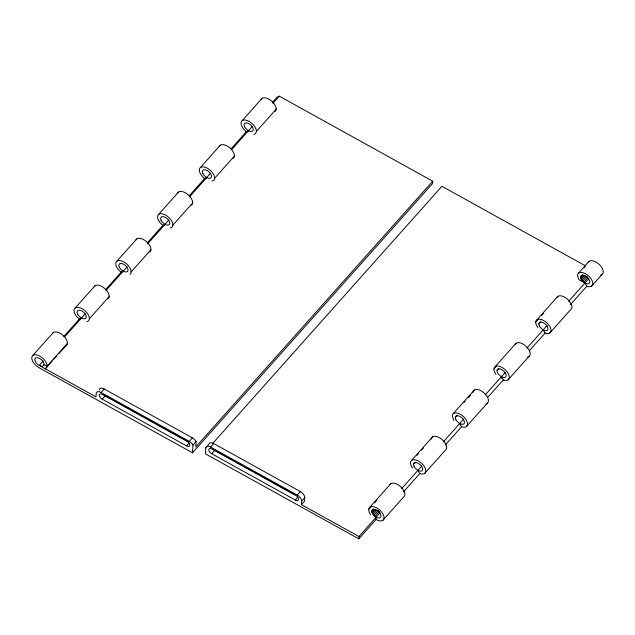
<?xml version="1.0" encoding="UTF-8"?>
<svg xmlns="http://www.w3.org/2000/svg" width="635" height="635" viewBox="0 0 635 635"><rect width="100%" height="100%" fill="white"/><g stroke="black" fill="none" stroke-linecap="round" stroke-linejoin="round"><path stroke-width="0.95" d="M52.483 360.688L45.268 368.784L46.744 367.554L47.093 366.189A9.287 4.969 41.7 0 0 39.775 356.116A9.287 4.969 41.7 0 0 31.75 357.688A9.287 4.969 41.7 0 0 39.068 367.76L192.508 452.803L192.976 445.087L192.437 444.19A5.572 2.984 41.7 0 0 189.238 441.365L101.013 392.462A5.572 2.984 41.7 0 0 96.195 393.406L95.98 396.899L39.211 365.435L43.148 361.013M99.33 389.89A5.572 2.984 41.7 0 1 104.14 388.953L192.373 437.848A5.572 2.984 41.7 0 1 195.564 440.674L196.112 441.571L195.778 446.961L432.721 181.197L279.273 96.147L277.162 97.179L272.645 102.243M358.807 538.853L358.95 536.519L301.411 504.627L304.538 501.118L304.752 497.626A5.572 2.984 41.7 0 0 300.363 491.585L213.67 443.532A5.572 2.984 41.7 0 0 208.851 444.476L205.724 447.985L205.367 453.803L358.807 538.853L376.031 519.533A9.287 4.969 41.7 0 0 383.889 516.311A9.287 4.969 41.7 0 0 372.856 506.547A9.287 4.969 41.7 0 0 370.713 514.818M301.411 504.627L301.625 501.142L304.752 497.626M376.031 519.533L376.174 517.2L373.896 515.461L371.888 512.151L371.785 511.159L373.737 508.968M432.721 181.197L432.578 183.523L192.508 452.803M501.332 378.262L501.428 376.706L503.277 379.936L487.624 397.502M52.459 333.494A9.287 4.969 41.7 0 1 61.127 333.891A9.287 4.969 41.7 0 1 67.445 343.36L67.096 344.726L59.055 353.322M32.956 355.346L53.308 332.518M75.232 307.927L95.059 285.687M116.983 261.096L136.811 238.855M158.734 214.265L178.562 192.024M200.477 167.434L220.313 145.193M242.229 120.602L262.065 98.361M63.929 336.359L79.367 319.04L81.478 318.016M105.68 289.528L121.118 272.209L123.23 271.185M147.431 242.697L162.87 225.377L164.981 224.353M189.182 195.866L204.621 178.546L206.732 177.522M230.934 149.034L246.372 131.715L248.483 130.691M64.746 336.78L85.32 313.706M105.855 290.679L127.071 266.875M147.606 243.848L168.823 220.043M189.357 197.017L210.574 173.212M231.751 149.455L252.325 126.381M272.828 103.378L279.273 96.147M67.445 343.36L47.093 366.189L44.021 364.49M89.368 318.778L109.196 296.529M131.12 271.947L150.947 249.698M172.871 225.115L192.699 202.867M214.622 178.276L234.45 156.035M256.373 131.445L276.201 109.204M53.8 359.212L56.428 356.267M101.013 392.462L104.14 388.953M102.187 399.137L186.587 445.905A3.715 1.992 41.7 0 0 189.794 445.278A3.715 1.992 41.7 0 0 186.865 441.254L102.473 394.478A3.715 1.992 41.7 0 0 99.266 395.105A3.715 1.992 41.7 0 0 102.187 399.137L105.323 395.621A3.715 1.992 41.7 0 1 103.807 394.462M189.238 441.365L192.373 437.848M186.587 445.905L189.087 443.095M192.976 445.087L196.112 441.571M212.598 443.532L441.92 186.293L584.978 265.581M205.724 447.985A5.572 2.984 41.7 0 1 210.542 447.048L213.67 443.532M211.717 453.715L295.346 500.062A3.715 1.992 41.7 0 0 298.553 499.435A3.715 1.992 41.7 0 0 295.624 495.411L212.003 449.064A3.715 1.992 41.7 0 0 208.788 449.691A3.715 1.992 41.7 0 0 211.717 453.715L214.852 450.207A3.715 1.992 41.7 0 1 214.058 449.683M210.542 447.048L297.236 495.094L300.363 491.585M295.346 500.062L297.847 497.253M369.919 507.119L390.795 483.703M411.67 460.288L432.546 436.872M453.422 413.456L474.297 390.041M495.173 366.625L516.049 343.21M536.924 319.794L557.8 296.378M578.675 272.963L589.113 261.255M368.713 509.461L371.324 506.532M374.587 502.872L376.539 500.682M416.989 455.311L418.29 453.85M421.553 450.191L423.513 447.992M463.955 402.622L465.264 401.161M468.527 397.502L470.479 395.311M493.966 368.967L496.578 366.038M537.71 327.493L535.884 323.786L535.718 322.135L538.329 319.207M541.591 315.547L543.544 313.357M583.994 267.986L585.295 266.517M413.536 464.328L415.488 462.137M455.287 417.497L457.24 415.306M497.038 370.665L498.991 368.467M538.79 323.834L540.742 321.635M570.476 304.57L586.78 286.274L584.93 283.043L582.652 281.305L581.049 279.09L580.541 277.003L582.493 274.804M371.888 512.151L374.491 509.222M580.636 277.995L583.247 275.066M372.293 513.247L375.555 509.587M581.049 279.09L584.311 275.431M372.983 514.374L376.896 509.984M581.731 280.218L585.645 275.828M373.896 515.461L378.468 510.342M582.652 281.305L587.216 276.177M374.991 516.422L379.555 511.302M583.74 282.265L587.653 277.876M358.95 536.519L380.087 512.81M401.614 488.664L421.838 465.979M443.365 441.833L463.59 419.148M485.116 395.002L505.341 372.316M526.867 348.17L547.092 325.485M568.619 301.339L588.843 278.654M403.471 491.895L419.783 473.599A9.287 4.969 41.7 0 0 425.244 468.273A9.287 4.969 41.7 0 0 414.028 459.676A9.287 4.969 41.7 0 0 412.456 467.987M445.222 445.064L461.526 426.768A9.287 4.969 41.7 0 0 467.503 423.228A9.287 4.969 41.7 0 0 459.573 413.877A9.287 4.969 41.7 0 0 452.215 415.798L453.827 420.529M529.376 350.671L545.028 333.105A9.287 4.969 41.7 0 0 551.005 329.565A9.287 4.969 41.7 0 0 543.076 320.215A9.287 4.969 41.7 0 0 535.718 322.135M382.849 520.303L403.725 496.887A9.287 4.969 41.7 0 0 400.526 486.545A9.287 4.969 41.7 0 0 389.946 484.68M424.601 473.472L445.476 450.056A9.287 4.969 41.7 0 0 441.341 438.944A9.287 4.969 41.7 0 0 431.34 439.214M466.352 426.641L487.228 403.225M508.103 379.809L528.979 356.394M549.854 332.978L570.73 309.562A9.287 4.969 41.7 0 0 567.531 299.22A9.287 4.969 41.7 0 0 556.943 297.355M591.606 286.147L602.043 274.439M245.848 132.302L247.96 131.27M204.097 179.133L206.208 178.102M162.346 225.965L164.457 224.941M120.594 272.796L122.714 271.772M78.843 319.627L80.962 318.603M215.709 450.683L218.297 452.112M220.02 453.072L225.195 455.938M226.917 456.89L232.092 459.764M233.815 460.716L235.537 461.669M237.268 462.629L242.435 465.495M244.157 466.447L249.333 469.321M251.055 470.273L252.786 471.226M254.508 472.186L256.23 473.139M257.953 474.091L259.683 475.051M261.406 476.004L270.883 481.259M272.613 482.219L281.234 486.997M282.956 487.95L295.029 494.641M107.045 396.573L112.212 399.439M113.935 400.391L119.102 403.257M120.825 404.217L122.547 405.17M124.269 406.122L129.437 408.988M131.159 409.94L136.327 412.806M138.049 413.758L139.771 414.711M141.494 415.671L143.216 416.623M144.931 417.576L146.653 418.528M148.376 419.489L153.543 422.346M155.265 423.307L157.853 424.736M159.575 425.688L181.967 438.102M183.69 439.055L187.992 441.444M543.179 329.875L545.028 333.105M459.676 423.537L461.526 426.768M417.925 470.368L419.783 473.599M246.372 131.715A9.287 4.969 41.7 0 1 241.895 120.88A9.287 4.969 41.7 0 1 253.389 124.865A9.287 4.969 41.7 0 1 253.873 134.318M94.21 286.663A9.287 4.969 41.7 0 1 104.791 288.528A9.287 4.969 41.7 0 1 107.99 298.871M79.367 319.04A9.287 4.969 41.7 0 1 74.89 308.205A9.287 4.969 41.7 0 1 86.384 312.19A9.287 4.969 41.7 0 1 86.868 321.643M121.118 272.209A9.287 4.969 41.7 0 1 116.356 261.707A9.287 4.969 41.7 0 1 127.008 264.216A9.287 4.969 41.7 0 1 129.913 274.28M135.961 239.832A9.287 4.969 41.7 0 1 146.542 241.697A9.287 4.969 41.7 0 1 149.741 252.039M177.713 193A9.287 4.969 41.7 0 1 188.293 194.866A9.287 4.969 41.7 0 1 191.492 205.208M162.87 225.377A9.287 4.969 41.7 0 1 158.393 214.543A9.287 4.969 41.7 0 1 169.886 218.527A9.287 4.969 41.7 0 1 170.37 227.981M219.464 146.169A9.287 4.969 41.7 0 1 230.045 148.034A9.287 4.969 41.7 0 1 233.243 158.377M204.621 178.546A9.287 4.969 41.7 0 1 200.144 167.711A9.287 4.969 41.7 0 1 211.638 171.696A9.287 4.969 41.7 0 1 212.122 181.15M261.215 99.338A9.287 4.969 41.7 0 1 271.796 101.203A9.287 4.969 41.7 0 1 274.995 111.546M371.785 511.159A5.572 2.984 41.7 0 1 376.603 510.222A5.572 2.984 41.7 0 1 380.992 516.263A5.572 2.984 41.7 0 1 376.174 517.2M473.091 392.382A9.287 4.969 41.7 0 1 484.029 392.882A9.287 4.969 41.7 0 1 485.934 403.757M495.959 374.325A9.287 4.969 41.7 0 1 497.53 366.014A9.287 4.969 41.7 0 1 508.746 374.61A9.287 4.969 41.7 0 1 503.277 379.936M515.199 344.186A9.287 4.969 41.7 0 1 526.661 346.885A9.287 4.969 41.7 0 1 527.685 356.926M580.541 277.003A5.572 2.984 41.7 0 1 585.351 276.058A5.572 2.984 41.7 0 1 589.74 282.107A5.572 2.984 41.7 0 1 584.93 283.043L578.874 279.694L577.469 275.304A9.287 4.969 41.7 0 1 584.827 273.383A9.287 4.969 41.7 0 1 592.757 282.734A9.287 4.969 41.7 0 1 586.78 286.274M588.256 262.231A9.287 4.969 41.7 0 1 599.726 264.93A9.287 4.969 41.7 0 1 600.75 274.971M297.236 495.094A5.572 2.984 41.7 0 1 301.625 501.142M35.33 361.474A5.572 2.984 41.7 0 0 43.299 365.895A5.572 2.984 41.7 0 0 39.632 358.45A5.572 2.984 41.7 0 0 35.33 361.474M77.605 314.055A5.572 2.984 41.7 0 0 85.574 318.476A5.572 2.984 41.7 0 0 81.907 311.031A5.572 2.984 41.7 0 0 77.605 314.055M119.356 267.224A5.572 2.984 41.7 0 0 127.325 271.645A5.572 2.984 41.7 0 0 123.658 264.2A5.572 2.984 41.7 0 0 119.356 267.224M161.1 220.393A5.572 2.984 41.7 0 0 169.077 224.814A5.572 2.984 41.7 0 0 165.41 217.368A5.572 2.984 41.7 0 0 161.1 220.393M202.851 173.561A5.572 2.984 41.7 0 0 210.828 177.983A5.572 2.984 41.7 0 0 207.161 170.537A5.572 2.984 41.7 0 0 202.851 173.561M244.602 126.73A5.572 2.984 41.7 0 0 252.579 131.151A5.572 2.984 41.7 0 0 248.912 123.706A5.572 2.984 41.7 0 0 244.602 126.73M414.044 466.415A5.572 2.984 41.7 0 0 422.013 470.837A5.572 2.984 41.7 0 0 418.354 463.391A5.572 2.984 41.7 0 0 414.044 466.415M455.795 419.584A5.572 2.984 41.7 0 0 463.764 424.005A5.572 2.984 41.7 0 0 460.105 416.56A5.572 2.984 41.7 0 0 455.795 419.584M497.546 372.753A5.572 2.984 41.7 0 0 505.516 377.174A5.572 2.984 41.7 0 0 501.848 369.729A5.572 2.984 41.7 0 0 497.546 372.753M539.298 325.922A5.572 2.984 41.7 0 0 547.267 330.343A5.572 2.984 41.7 0 0 543.6 322.897A5.572 2.984 41.7 0 0 539.298 325.922"/></g></svg>
